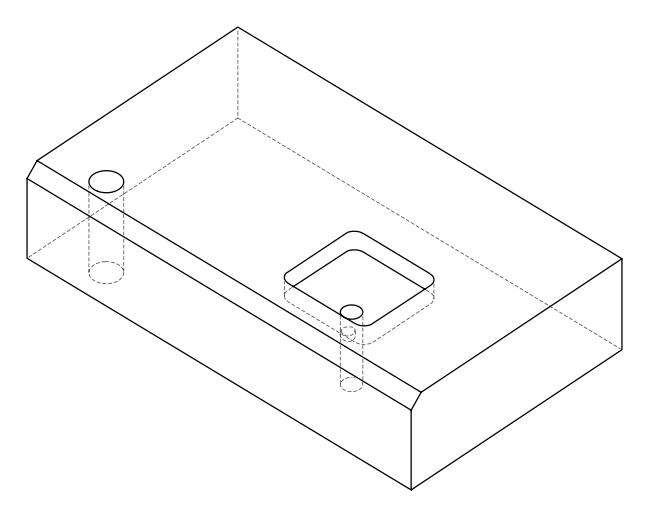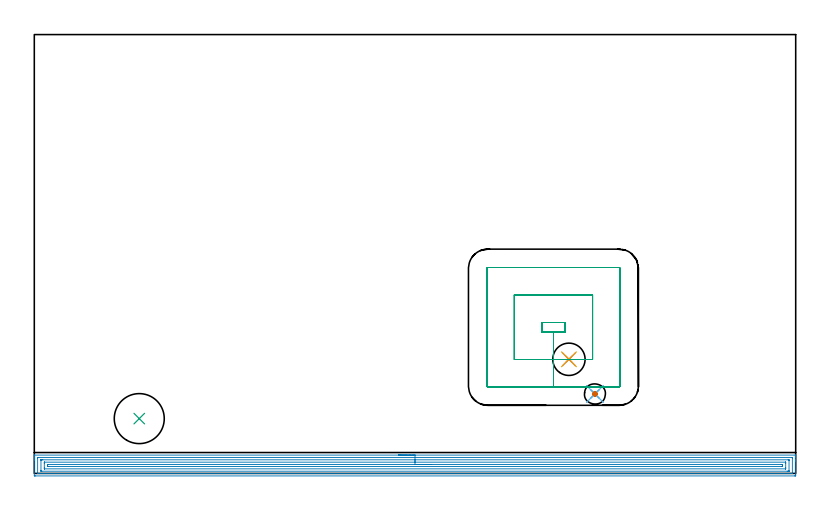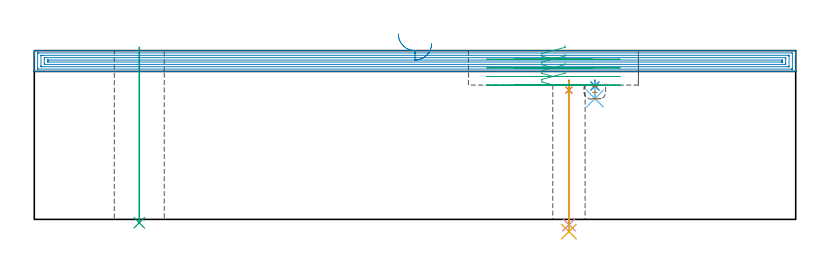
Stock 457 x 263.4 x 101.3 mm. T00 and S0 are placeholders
(PLAN: 9 operations, 7 tool changes, 24.8 min)
(1 SPOT_DRILL | STEP1HOLE_1 | NXT0321_9005460120000 | 0.05 min | 2513 mm3)
(2 SPOT_DRILL_1 | STEP1POCKET | NXT0321_9005460120000 | 0.03 min | 2236 mm3)
(3 INDEXABLE_INSERT_DRILL_THROUGH_HOLE_FROM_SOLID | STEP1HOLE | NXT0302_031 | 0.42 min | 71533 mm3)
(4 DRILL_THROUGH_HOLE_INTO_CENTER | STEP1HOLE_1 | NXT0301_065 | 0.35 min | 5424 mm3)
(5 DRILL_TO_ENLARGE_THROUGH_HOLE | STEP1HOLE_1 | UGT0301_261 | 0.37 min | 21955 mm3)
(6 DRILL_BLIND_HOLE_INTO_CENTER | STEP1POCKET | NXT0301_086 | 0.05 min | 774 mm3)
(7 MILL_ROUGH_BLIND_HOLE_CONTOUR | STEP1POCKET | UGT0201_089 | Spiral | 0.16 min | 432 mm3)
(8 AREA_MILL | FG_CHAMFER_SURFACE | UGT0205_001 | 18.5 min | 35697 mm3)
(9 MILL_RECTANGULAR_POCKET | POCKET_RECTANGULAR_STRAIGHT | UGT0201_105 | Follow Part, ap 5.5, ae 75% | 4.9 min | 186853 mm3)
(TOOL NXT0321_9005460120000 | NC Spot Drill, 142deg, 12mm, Carbide, Uncoated | D12 PA142 FL30 Z2)
(TOOL NXT0302_031 | Index. Insert Drill 30mm [880-D3000L32-05] | D30 PA176 FL150 Z2)
(TOOL NXT0301_065 | Carbide Drill 9.4mm [860.1-0940-075A1-MM 2214] | D9.4 PA140 FL98 Z2)
(TOOL UGT0301_261 | Twist Drill 19.4 mm | D19.4 PA118 FL140 Z2)
(TOOL NXT0301_086 | Carbide Drill 11.5mm [860.1-1150-035A1-MM 2214] | D11.5 PA140 FL55 Z2)
(TOOL UGT0201_089 | End mill 10 mm | D10 R3 FL22 Z4)
(TOOL UGT0205_001 | Chamfer Mill 20 x 3 x 45 deg. | D20 FL50 Z2)
(TOOL UGT0201_105 | End Mill 22 mm | D22 FL25 Z2)
(OP 1 SPOT_DRILL)
G17 G21 G94 G90
T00 M6
G54
G17 G0 G90 X320.9 Y68.5 S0 M3
G43 Z111.3 H0
G94 G81 G98 Z77.6 F250. R83.6
G80
M5
M2
(OP 2 SPOT_DRILL_1)
G17 G21 G94 G90
T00 M6
G54
G17 G0 G90 X336.5 Y47.7 S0 M3
G43 Z111.3 H0
G94 G81 G98 Z80.062 F250. R83.6
G80
M5
M2
(OP 3 INDEXABLE_INSERT_DRILL_THROUGH_HOLE_FROM_SOLID)
G17 G21 G94 G90
T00 M6
G54
G17 G0 G90 X63. Y32.9 S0 M3
G43 Z111.3 H1
G94 G81 G98 Z-2.024 F250. R103.3
G80
M5
M2
(OP 4 DRILL_THROUGH_HOLE_INTO_CENTER)
G17 G21 G94 G90
T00 M6
G54
G17 G0 G90 X320.9 Y68.5 S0 M3
G43 Z111.3 H1
G94 G73 G98 Z-3.211 F250. Q9.312 R82.6
G80
M5
M2
(OP 5 DRILL_TO_ENLARGE_THROUGH_HOLE)
G17 G21 G94 G90
T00 M6
G54
G17 G0 G90 X320.9 Y68.5 S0 M3
G43 Z111.3 H0
G94 G73 G98 Z-7.328 F250. Q17.586 R82.6
G80
M5
M2
(OP 6 DRILL_BLIND_HOLE_INTO_CENTER)
G17 G21 G94 G90
T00 M6
G54
G17 G0 G90 X336.5 Y47.7 S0 M3
G43 Z111.3 H1
G94 G81 G98 Z72.5 F250. R82.6
G80
M5
M2
(OP 7 MILL_ROUGH_BLIND_HOLE_CONTOUR)
G17 G21 G94 G90
T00 M6
G54
G17 G0 G90 X336.5 Y47.7 S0 M3
G43 Z111.3 H0
Z79.9
G94 G3 X337.125 Y48.325 R0.625 F250.
X336.5 Y48.95 R0.625
X335.25 Y47.7 R1.25
X336.5 Y48.95 R-1.25
X335.875 Y48.325 R0.625
X336.5 Y47.7 R0.625
G0 Z76.2
G3 X337.125 Y48.325 R0.625
X336.5 Y48.95 R0.625
X335.25 Y47.7 R1.25
X336.5 Y48.95 R-1.25
X335.875 Y48.325 R0.625
X336.5 Y47.7 R0.625
G0 Z111.3
Z72.5
G3 X337.125 Y48.325 R0.625
X336.5 Y48.95 R0.625
X335.25 Y47.7 R1.25
X336.5 Y48.95 R-1.25
X335.875 Y48.325 R0.625
X336.5 Y47.7 R0.625
G0 Z111.3
M5
M2
(OP 8 AREA_MILL)
G17 G21 G94 G90
T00 M6
G54
G17 G0 G90 X218.5 Y11. S1061 M3
G43 Z111.3 H0
G94 G1 X218.538 Z110.428 F250.
X218.652 Z109.563
X218.841 Z108.712
X219.103 Z107.88
X219.437 Z107.074
X219.84 Z106.3
X220.308 Z105.564
X220.84 Z104.872
X221.429 Z104.229
X222.072 Z103.639
X222.764 Z103.108
X223.5 Z102.64
X224.274 Z102.237
X225.08 Z101.903
X225.912 Z101.641
X226.764 Z101.452
X227.628 Z101.338
X228.5 Z101.3
X456.825
X456.99 Y10.997 Z101.288
X456.993 Y10.979 Z101.27
X457. Y10.609 Z100.908
Y10.311 Z100.61
Y9.616 Z99.911
Y8.385 Z98.682
Y7.847 Z98.141
Y7.231 Z97.526
Y-0.732 Z89.565
X456.997 Y-1.001 Z89.296
X456.991 Y-1.492 Z88.806
X456.876 Y-1.495 Z88.803
X456.378 Y-1.5 Z88.8
X0.622
X0.228 Y-1.496 Z88.802
X0.01 Y-1.492 Z88.806
X0. Y-1.27 Z89.027
Y7.847 Z98.141
Y8.385 Z98.682
Y8.732 Z99.028
Y9.27 Z99.566
Y9.616 Z99.911
Y10.311 Z100.61
Y10.609 Z100.909
X0.007 Y10.979 Z101.27
X0.01 Y10.997 Z101.288
X0.175 Y11. Z101.3
X228.5
Y9.586 Z99.886
X454.622 Y9.585 Z99.885
X454.99 Y9.573 Z99.873
X454.995 Y9.46 Z99.76
X454.999 Y9.212 Z99.512
Y0.364 Z90.664
X454.99 Y-0.042 Z90.258
X454.986 Y-0.08 Z90.22
X454.967 Y-0.082 Z90.218
X454.914 Y-0.085 Z90.215
X454.806 Y-0.086 Z90.214
X454.591
X2.378 Y-0.085 Z90.215
X2.01 Y-0.074 Z90.226
X2.005 Y0.04 Z90.34
X2.001 Y0.288 Z90.588
Y9.136 Z99.436
X2.01 Y9.542 Z99.842
X2.014 Y9.58 Z99.88
X2.033 Y9.582 Z99.882
X2.086 Y9.585 Z99.885
X2.194 Y9.586 Z99.886
X2.409
X228.5
Y8.171 Z98.471
X452.476
X452.803 Y8.169 Z98.469
X452.912 Y8.167 Z98.467
X452.99 Y8.164 Z98.464
X452.994 Y8.041 Z98.341
X452.998 Y7.847 Z98.147
X453. Y7.652 Z97.952
X452.999 Y1.459 Z91.759
X452.995 Y1.394 Z91.694
X452.99 Y1.344 Z91.644
X452.982 Y1.335 Z91.635
X452.966 Y1.334 Z91.634
X452.803 Y1.331 Z91.631
X452.237 Y1.329 Z91.629
X451.91
X4.524
X4.197 Y1.331 Z91.631
X4.088 Y1.333 Z91.633
X4.01 Y1.336 Z91.636
X4.006 Y1.459 Z91.759
X4.002 Y1.653 Z91.953
X4. Y1.847 Z92.147
X4.001 Y8.041 Z98.341
X4.005 Y8.106 Z98.406
X4.01 Y8.156 Z98.456
X4.018 Y8.165 Z98.465
X4.034 Y8.166 Z98.466
X4.197 Y8.169 Z98.469
X4.763 Y8.171 Z98.471
X5.09
X228.5
Y6.757 Z97.057
X450.882 Y6.756 Z97.056
X450.938 Y6.755 Z97.055
X450.977 Y6.751 Z97.051
X450.99 Y6.748 Z97.048
X450.993 Y6.726 Z97.026
X450.997 Y6.515 Z96.815
X451. Y6.093 Z96.393
Y3.439 Z93.739
X450.997 Y2.988 Z93.288
X450.992 Y2.772 Z93.072
X450.99 Y2.75 Z93.05
X450.967 Y2.748 Z93.048
X450.907 Y2.744 Z93.044
X450.809 Y2.743 Z93.043
X6.118
X6.062 Y2.745 Z93.045
X6.023 Y2.749 Z93.049
X6.01 Y2.752 Z93.052
X6.007 Y2.774 Z93.074
X6.003 Y2.985 Z93.285
X6. Y3.407 Z93.707
Y6.061 Z96.361
X6.003 Y6.512 Z96.812
X6.008 Y6.728 Z97.028
X6.01 Y6.75 Z97.05
X6.033 Y6.752 Z97.052
X6.093 Y6.755 Z97.055
X6.191 Y6.757 Z97.057
X228.5
Y5.343 Z95.643
X448.335
X448.985 Y5.336 Z95.636
X448.99 Y5.286 Z95.586
X448.994 Y5.192 Z95.492
X449. Y4.535 Z94.835
X448.999 Y4.308 Z94.608
X448.997 Y4.225 Z94.525
X448.994 Y4.185 Z94.485
X448.991 Y4.17 Z94.47
X448.943 Y4.164 Z94.464
X448.639 Y4.159 Z94.459
X448.487 Y4.157 Z94.457
X8.665
X8.015 Y4.164 Z94.464
X8.01 Y4.214 Z94.514
X8.006 Y4.308 Z94.608
X8. Y4.965 Z95.265
X8.001 Y5.192 Z95.492
X8.003 Y5.275 Z95.575
X8.006 Y5.315 Z95.615
X8.009 Y5.33 Z95.63
X8.057 Y5.336 Z95.636
X8.36 Y5.341 Z95.641
X8.513 Y5.343 Z95.643
X228.5
X229.372 Z95.681
X230.236 Z95.795
X231.088 Z95.984
X231.92 Z96.246
X232.726 Z96.58
X233.5 Z96.983
X234.236 Z97.452
X234.928 Z97.983
X235.571 Z98.572
X236.16 Z99.215
X236.692 Z99.907
X237.16 Z100.643
X237.563 Z101.417
X237.897 Z102.223
X238.159 Z103.055
X238.348 Z103.907
X238.462 Z104.771
X238.5 Z105.643
G0 Z111.3
M5
M2
(OP 9 MILL_RECTANGULAR_POCKET)
G17 G21 G94 G90
T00 M6
G54
G17 G0 G90 X318.6 Y86.791 S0 M3
G43 Z111.3 H0
Z104.3
G94 G1 Y90.6 Z103.279 F250.
X304.6 Z99.528
Y84.9 Z98.001
X311.6 Z96.125
X318.6 F500.
Y90.6
X304.6
Y84.9
X311.6
Y68.4
X335.1
Y107.1
X288.1
Y68.4
X311.6
Y51.9
X351.
G3 X351.6 Y52.5 R0.6
G1 Y123.
G3 X351. Y123.6 R0.6
G1 X272.2
G3 X271.6 Y123. R0.6
G1 Y52.5
G3 X272.2 Y51.9 R0.6
G1 X311.6
X312.6
G0 X318.6 Y86.791 Z99.125
G1 Y90.6 Z98.104 F250.
X304.6 Z94.353
Y84.9 Z92.826
X311.6 Z90.95
X318.6 F500.
Y90.6
X304.6
Y84.9
X311.6
Y68.4
X335.1
Y107.1
X288.1
Y68.4
X311.6
Y51.9
X351.
G3 X351.6 Y52.5 R0.6
G1 Y123.
G3 X351. Y123.6 R0.6
G1 X272.2
G3 X271.6 Y123. R0.6
G1 Y52.5
G3 X272.2 Y51.9 R0.6
G1 X311.6
X312.6
G0 X318.6 Y86.791 Z93.95
G1 Y90.6 Z92.929 F250.
X304.6 Z89.178
Y84.9 Z87.651
X311.6 Z85.775
X318.6 F500.
Y90.6
X304.6
Y84.9
X311.6
Y68.4
X335.1
Y107.1
X288.1
Y68.4
X311.6
Y51.9
X351.
G3 X351.6 Y52.5 R0.6
G1 Y123.
G3 X351. Y123.6 R0.6
G1 X272.2
G3 X271.6 Y123. R0.6
G1 Y52.5
G3 X272.2 Y51.9 R0.6
G1 X311.6
X312.6
G0 X318.6 Y86.791 Z88.775
G1 Y90.6 Z87.754 F250.
X304.6 Z84.003
Y84.9 Z82.476
X311.6 Z80.6
X318.6 F500.
Y90.6
X304.6
Y84.9
X311.6
Y68.4
X335.1
Y107.1
X288.1
Y68.4
X311.6
Y51.9
X351.
G3 X351.6 Y52.5 R0.6
G1 Y123.
G3 X351. Y123.6 R0.6
G1 X272.2
G3 X271.6 Y123. R0.6
G1 Y52.5
G3 X272.2 Y51.9 R0.6
G1 X311.6
X312.6
G0 Z111.3
M5
M2
